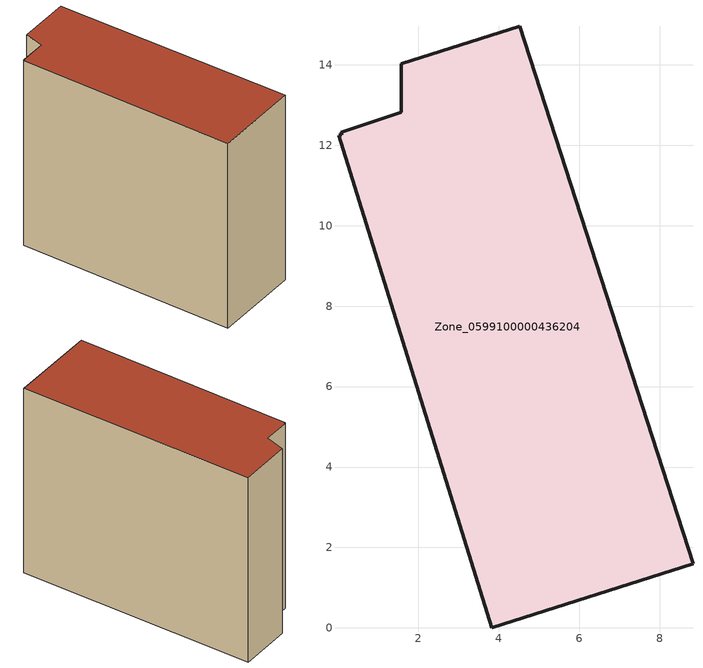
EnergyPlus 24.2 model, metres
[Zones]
Zone_0599100000436204
 floor ground (C_G): 1.58,12.82 1.57,14.03 4.52,14.96 8.83,1.59 3.83,0 0.01,12.26 0.1,12.27 0.08,12.33 z0
 wall outside (C_F): 0.01,12.26 3.83,0 8.83,1.59 4.52,14.96 1.57,14.03 1.58,12.82 0.08,12.33 0.1,12.27 0.01,12.26 z0:11.68
 roof outside (C_R): 1.58,12.82 0.08,12.33 0.1,12.27 0.01,12.26 3.83,0 8.83,1.59 4.52,14.96 1.57,14.03 z11.68
[BUILDING]
Pand.0599100000436204: North Axis=0; Terrain=City; Loads Convergence Tolerance Value=0.04; Temperature Convergence Tolerance Value=0.4; Solar Distribution=FullExterior; Maximum Number of Warmup Days=25; Minimum Number of Warmup Days=1
[Site:Location]
Rotterdam.The.Hague.AP_ZH_NLD Design_Conditions: Latitude=51.96; Longitude=4.45; Time Zone=1; Elevation=-4.5
[SITE:GROUNDTEMPERATURE:BUILDINGSURFACE]
18, 18, 18, 18, 18, 18, 18, 18, 18, 18, 18, 18
[MATERIAL] Thermal Absorptance=0.9; Solar Absorptance=0.7; Visible Absorptance=0.7
Name | Roughness | Thickness | Conductivity | Density | Specific Heat
G.TI.1946 | MediumSmooth | 0.15 | 1 | 540 | 1210
F.TI.1946 | Rough | 0.3 | 0.857143 | 1920 | 840
R.TI.1946 | MediumRough | 0.2 | 0.1 | 1500 | 1000
[CONSTRUCTION]
C_G: G.TI.1946
C_F: F.TI.1946
C_R: R.TI.1946
[ZONE]
Zone_0599100000436204: Type=1; Multiplier=1; Ceiling Height=Autocalculate; Volume=Autocalculate; Floor Area=autocalculate; Part of Total Floor Area=Yes
[ZONEINFILTRATION:DESIGNFLOWRATE]
Infil_Zone_0599100000436204: Zone or ZoneList or Space or SpaceList=Zone_0599100000436204; Schedule=AlwaysOn; Design Flow Rate Calculation Method=Flow/Area; Flow Rate per Floor Area=0.003; Constant Term Coefficient=1; Temperature Term Coefficient=0; Velocity Term Coefficient=0; Velocity Squared Term Coefficient=0
[HVACTEMPLATE:ZONE:IDEALLOADSAIRSYSTEM]
Zone_0599100000436204: Maximum Heating Supply Air Temperature=50; Minimum Cooling Supply Air Temperature=13; Maximum Heating Supply Air Humidity Ratio=0.0156; Minimum Cooling Supply Air Humidity Ratio=0.0077; Heating Limit=NoLimit; Cooling Limit=NoLimit; Dehumidification Control Type=ConstantSensibleHeatRatio; Cooling Sensible Heat Ratio=0.7; Dehumidification Setpoint=60; Humidification Control Type=None; Humidification Setpoint=30; Outdoor Air Method=None; Outdoor Air Flow Rate per Person=0.00944; Outdoor Air Flow Rate per Zone Floor Area=0; Outdoor Air Flow Rate per Zone=0; Demand Controlled Ventilation Type=None; Outdoor Air Economizer Type=NoEconomizer; Heat Recovery Type=None; Sensible Heat Recovery Effectiveness=0.7; Latent Heat Recovery Effectiveness=0.65
[ZONECONTROL:THERMOSTAT]
ThermostatControl_Zone_0599100000436204: Zone or ZoneList=Zone_0599100000436204; Control Type Schedule=DualSetpointControlType; Control 1=Thermostat_Zone_0599100000436204; Temperature Difference Between Cutout And Setpoint=0
[THERMOSTATSETPOINT:DUALSETPOINT]
Thermostat_Zone_0599100000436204: Heating Setpoint Temperature Schedule=HeatingSetpoint_Zone_0599100000436204; Cooling Setpoint Temperature Schedule=CoolingSetpoint_Zone_0599100000436204
[SCHEDULE:COMPACT]
HeatingSetpoint_Zone_0599100000436204: Through: 12/31, For: AllDays, Until: 24:00, 21
CoolingSetpoint_Zone_0599100000436204: Through: 12/31, For: AllDays, Until: 24:00, 24
DualSetpointControlType: Through: 12/31, For: AllDays, Until: 24:00, 4
AlwaysOn: Through: 12/31, For: AllDays, Until: 24:00, 1
